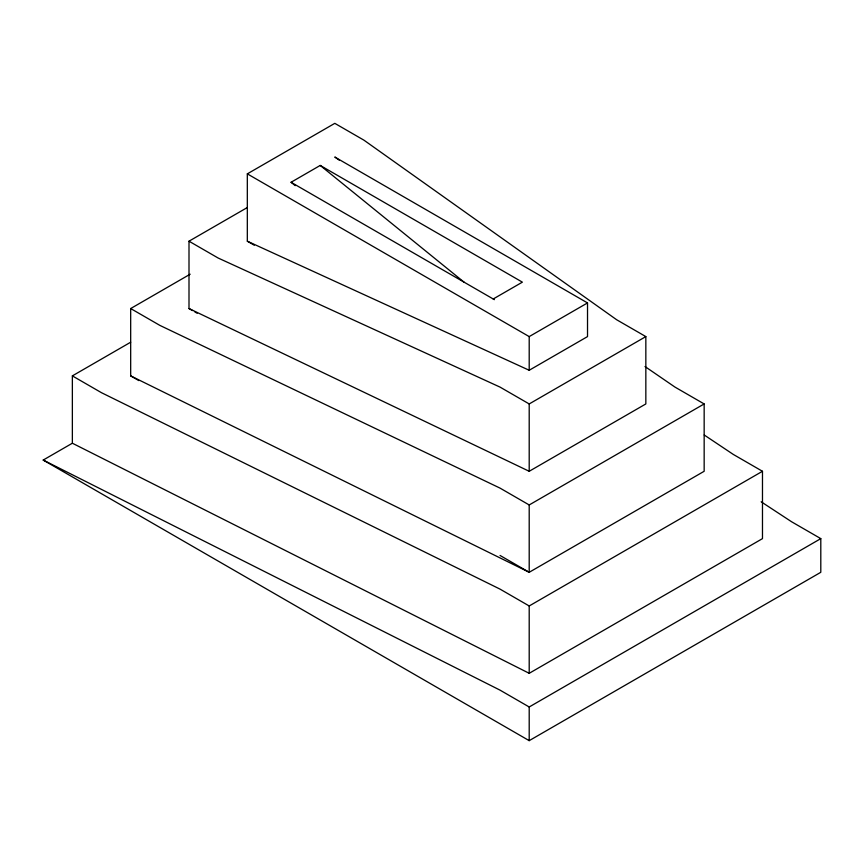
<?xml version="1.0" encoding="UTF-8"?>
<svg xmlns="http://www.w3.org/2000/svg" width="864" height="864" viewBox="0 0 864 864"><rect width="100%" height="100%" fill="white"/><g stroke="black" fill="none" stroke-linecap="round" stroke-linejoin="round"><path stroke-width="1.3" d="M254.308 245.236L247.32 241.196L247.32 173.858L334.8 123.347L363.96 140.184L616.68 319.766L645.84 336.593L645.84 403.942L529.2 471.28L189 308.545L189 241.196L247.32 207.533M295.229 185.652L291.06 182.272L320.22 165.434L522.374 282.15L493.214 298.987M138.856 380.603L130.68 375.883L130.68 308.545L190.166 274.201M761.173 501.8L791.64 521.791L820.8 538.628L820.8 572.292L529.2 740.653L43.2 460.058L72.36 443.221L72.36 375.883L130.68 342.209M247.32 173.858L529.2 336.593L587.52 302.929L587.52 336.593L529.2 370.267L247.32 241.196M189 241.196L218.16 258.034L500.04 387.104L529.2 403.942L645.84 336.593M130.68 308.545L159.84 325.372L500.04 488.117L529.2 504.954L704.16 403.942L704.16 471.28L529.2 572.292L130.68 375.883M72.36 375.883L101.52 392.72L500.04 589.129L529.2 605.966L762.48 471.28L762.48 538.628L529.2 673.304L72.36 443.221M43.2 460.058L500.04 690.142L529.2 706.979L820.8 538.628M587.52 302.929L334.8 157.021L339.196 160.142M704.16 403.942L675 387.104L645.008 366.541M291.06 182.272L494.381 299.657M762.48 471.28L733.32 454.442L704.214 434.992M189 308.545L192.499 310.565M194.832 311.904L197.165 313.254M500.04 555.455L529.2 572.292L529.2 504.954M320.22 165.434L464.054 282.15M529.2 336.593L529.2 370.267M529.2 403.942L529.2 471.28M529.2 605.966L529.2 673.304M529.2 706.979L529.2 740.653"/></g></svg>
